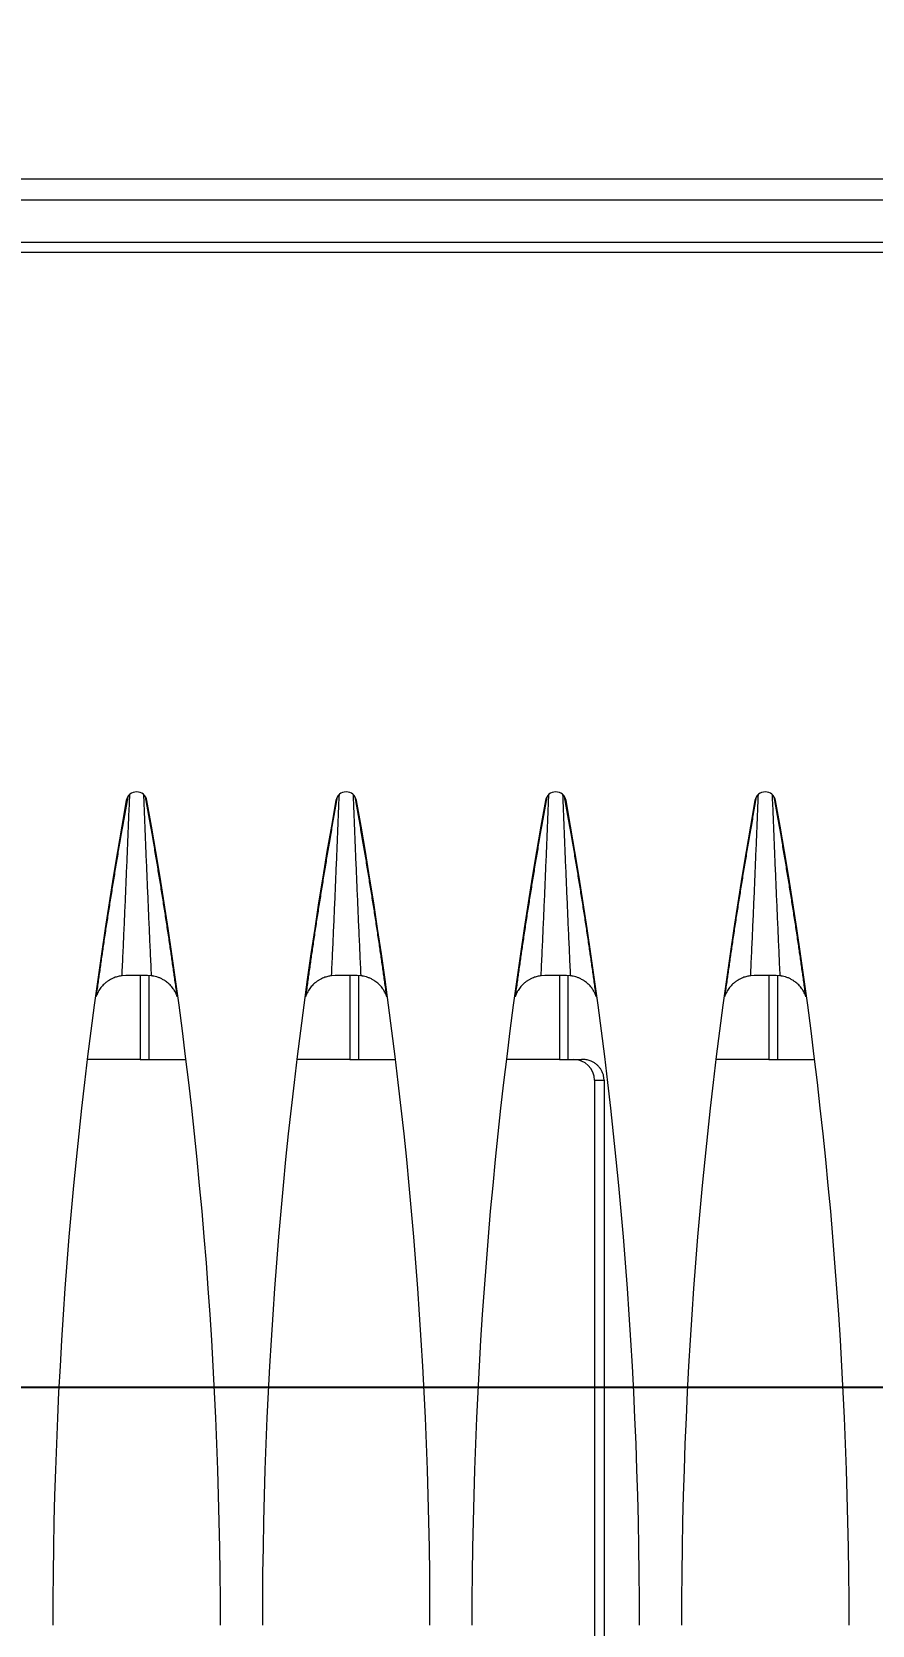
# Model space of a CAD drawing. Header units: metres. Extents: x -101133.8 to -101066.7, y -24899.3 to -24824.7.
# Drawn here: x -101102.4843 to -101102.4442, y -24845.373 to -24845.297 of the extents above; entities that cross this region are included whole.
import ezdxf

# ---------------------------------------------------------------- set-up
doc = ezdxf.new("R2010")
doc.units = ezdxf.units.M
doc.header["$LTSCALE"] = 0.2
doc.header["$PDSIZE"] = -5
doc.layers.add('CMT-COTATION DIVERS', color=1, linetype='Continuous')
doc.layers.add('CMT-CVC-MATERIEL', color=30, linetype='Continuous')
doc.styles.get("Standard").update_dxf_attribs({"font": 'arial.ttf'})
doc.dimstyles.get("Standard").update_dxf_attribs({"dimtxt": 0.18, "dimasz": 0.18, "dimexe": 0.18, "dimexo": 0.0625, "dimgap": 0.09, "dimtad": 0, "dimtih": 1, "dimtoh": 1, "dimdec": 4, "dimzin": 0, "dimdsep": 46, "dimtxsty": 'Standard', "dimcen": 0.09, "dimadec": 0, "dimazin": 0, "dimtfac": 1, "dimtdec": 4, "dimtofl": 0, "dimtmove": 0, "dimatfit": 3, "dimfxl": 1, "dimtolj": 1, "dimtzin": 0, "dimarcsym": 0})

# ---------------------------------------------------------------- blocks, each defined once
blk = doc.blocks.new('Cassette 600x600')
at = {"linetype": 'Continuous', "lineweight": 13}
for p, q in [((-20078.23, 72.805), (-20078.23, 443.205)), ((-20077.73, 443.205), (-20077.73, 72.805)), ((-20075.73, 104.505), (-20075.73, 411.505)), ((-20074.73, 104.505), (-20074.73, 411.505)), ((-20116.73, 362.832), (-20116.73, 365.361)), ((-20112.23, 364.73), (-20112.23, 364.764)), ((-20112.73, 363.527), (-20112.74, 363.7)), ((-20105.73, 363.702), (-20105.73, 363.736)), ((-20112.73, 362.832), (-20116.73, 362.832)), ((-20116.73, 362.832), (-20116.73, 362.421)), ((-20116.73, 362.421), (-20116.73, 360.649)), ((-20112.733, 362.421), (-20116.73, 362.421)), ((-20112.74, 362.31), (-20112.73, 362.483)), ((-20105.73, 362.274), (-20105.73, 362.308)), ((-20112.23, 361.246), (-20112.23, 361.28)), ((-20116.73, 352.832), (-20116.73, 355.361)), ((-20112.23, 354.73), (-20112.23, 354.764)), ((-20112.73, 353.527), (-20112.74, 353.7)), ((-20105.73, 353.702), (-20105.73, 353.736)), ((-20112.73, 352.832), (-20116.73, 352.832)), ((-20116.73, 352.832), (-20116.73, 352.421)), ((-20116.73, 352.421), (-20116.73, 350.649)), ((-20112.733, 352.421), (-20116.73, 352.421)), ((-20112.74, 352.31), (-20112.73, 352.483)), ((-20105.73, 352.274), (-20105.73, 352.308)), ((-20112.23, 351.246), (-20112.23, 351.28)), ((-20116.73, 342.832), (-20116.73, 345.361)), ((-20112.23, 344.73), (-20112.23, 344.764)), ((-20112.73, 343.527), (-20112.74, 343.7)), ((-20105.73, 343.702), (-20105.73, 343.736)), ((-20112.73, 342.832), (-20116.73, 342.832)), ((-20116.73, 342.832), (-20116.73, 342.421)), ((-20116.73, 342.421), (-20116.73, 341.768)), ((-20112.733, 342.421), (-20116.73, 342.421)), ((-20112.74, 342.31), (-20112.73, 342.483)), ((-20105.73, 342.274), (-20105.73, 342.308)), ((-20117.73, 341.155), (-20221.23, 341.155)), ((-20117.73, 340.695), (-20221.23, 340.695)), ((-20117.73, 341.155), (-20117.73, 340.695)), ((-20112.23, 341.246), (-20112.23, 341.28)), ((-20116.73, 332.832), (-20116.73, 335.361)), ((-20112.23, 334.73), (-20112.23, 334.764)), ((-20106.73, 333.87), (-20106.73, 333.907)), ((-20112.73, 333.527), (-20112.74, 333.7)), ((-20105.73, 333.702), (-20105.73, 333.736)), ((-20112.73, 332.832), (-20116.73, 332.832)), ((-20116.73, 332.832), (-20116.73, 332.421)), ((-20116.73, 332.421), (-20116.73, 330.649)), ((-20112.733, 332.421), (-20116.73, 332.421)), ((-20112.74, 332.31), (-20112.73, 332.483)), ((-20105.73, 332.274), (-20105.73, 332.308)), ((-20106.73, 332.103), (-20106.73, 332.14)), ((-20112.23, 331.246), (-20112.23, 331.28))]:
    blk.add_line(p, q, dxfattribs=at)
for centre, radius, start, end in [((-20143.73, 144.505), 222.5, 79.81251, 90), ((-20104.465, 363.005), 0.5, 280.18749, 79.81251), ((-20143.73, 581.505), 222.5, 270, 280.18749), ((-20143.73, 134.505), 222.5, 79.81251, 90), ((-20104.465, 353.005), 0.5, 280.18749, 79.81251), ((-20143.73, 571.505), 222.5, 270, 280.18749), ((-20143.73, 124.505), 222.5, 79.81251, 90), ((-20104.465, 343.005), 0.5, 280.18749, 79.81251), ((-20143.73, 561.505), 222.5, 270, 280.18749), ((-20143.73, 114.505), 222.5, 79.81251, 90), ((-20104.465, 333.005), 0.5, 280.18749, 79.81251), ((-20143.73, 551.505), 222.5, 270, 280.18749)]:
    blk.add_arc(centre, radius, start, end, dxfattribs=at)
blk.add_ellipse((-20117.73, 342.159), major_axis=(0, 1.004), ratio=0.996195, start_param=3.141593, end_param=4.712389, dxfattribs=at)
for points, knots in [([(-20104.205, 363.432), (-20104.323, 363.453), (-20104.442, 363.475), (-20104.56, 363.496), (-20104.678, 363.517), (-20104.795, 363.538), (-20104.916, 363.559), (-20105.036, 363.581), (-20105.16, 363.602), (-20105.271, 363.622), (-20105.383, 363.642), (-20105.483, 363.66), (-20105.627, 363.685), (-20105.816, 363.718), (-20106.081, 363.764), (-20106.326, 363.806), (-20106.571, 363.848), (-20106.796, 363.886), (-20107.026, 363.924), (-20107.256, 363.963), (-20107.492, 364.002), (-20107.726, 364.04), (-20107.96, 364.079), (-20108.193, 364.117), (-20108.426, 364.154), (-20108.659, 364.192), (-20108.893, 364.229), (-20109.127, 364.266), (-20109.361, 364.303), (-20109.595, 364.34), (-20109.828, 364.376), (-20110.06, 364.412), (-20110.292, 364.447), (-20110.529, 364.483), (-20110.766, 364.519), (-20111.009, 364.555), (-20111.231, 364.588), (-20111.452, 364.621), (-20111.652, 364.65), (-20111.858, 364.679), (-20112.064, 364.709), (-20112.275, 364.739), (-20112.485, 364.769), (-20112.695, 364.799), (-20112.904, 364.828), (-20113.113, 364.857), (-20113.322, 364.887), (-20113.531, 364.916), (-20113.74, 364.945)], [0, 0, 0, 0, 1, 1, 1, 2, 2, 2, 3, 3, 3, 4, 4, 4, 5, 5, 5, 6, 6, 6, 7, 7, 7, 8, 8, 8, 9, 9, 9, 10, 10, 10, 11, 11, 11, 12, 12, 12, 13, 13, 13, 14, 14, 14, 15, 15, 15, 16, 16, 16, 16]), ([(-20112.74, 363.7), (-20112.746, 363.731), (-20112.752, 363.762), (-20112.758, 363.793), (-20112.764, 363.824), (-20112.77, 363.855), (-20112.778, 363.886), (-20112.785, 363.918), (-20112.793, 363.949), (-20112.802, 363.979), (-20112.81, 364.009), (-20112.819, 364.037), (-20112.832, 364.071), (-20112.845, 364.106), (-20112.862, 364.148), (-20112.882, 364.187), (-20112.901, 364.227), (-20112.921, 364.265), (-20112.944, 364.301), (-20112.966, 364.338), (-20112.991, 364.375), (-20113.019, 364.413), (-20113.047, 364.45), (-20113.079, 364.49), (-20113.106, 364.52), (-20113.132, 364.551), (-20113.154, 364.574), (-20113.178, 364.598), (-20113.202, 364.622), (-20113.23, 364.648), (-20113.257, 364.671), (-20113.285, 364.695), (-20113.313, 364.717), (-20113.344, 364.74), (-20113.376, 364.762), (-20113.411, 364.785), (-20113.439, 364.802), (-20113.467, 364.819), (-20113.487, 364.829), (-20113.511, 364.841), (-20113.534, 364.853), (-20113.56, 364.866), (-20113.585, 364.878), (-20113.611, 364.889), (-20113.637, 364.901), (-20113.662, 364.912), (-20113.688, 364.923), (-20113.714, 364.934), (-20113.74, 364.945)], [0, 0, 0, 0, 1, 1, 1, 2, 2, 2, 3, 3, 3, 4, 4, 4, 5, 5, 5, 6, 6, 6, 7, 7, 7, 8, 8, 8, 9, 9, 9, 10, 10, 10, 11, 11, 11, 12, 12, 12, 13, 13, 13, 14, 14, 14, 15, 15, 15, 16, 16, 16, 16]), ([(-20112.74, 363.7), (-20112.379, 363.684), (-20112.018, 363.668), (-20111.657, 363.651), (-20111.296, 363.635), (-20110.935, 363.619), (-20110.574, 363.603), (-20110.213, 363.587), (-20109.853, 363.571), (-20109.492, 363.556), (-20109.131, 363.54), (-20108.77, 363.524), (-20108.409, 363.509), (-20108.049, 363.494), (-20107.688, 363.479), (-20107.328, 363.464), (-20106.968, 363.449), (-20106.608, 363.434), (-20106.247, 363.419), (-20105.887, 363.404), (-20105.527, 363.39), (-20105.166, 363.375), (-20104.806, 363.36), (-20104.446, 363.346), (-20104.086, 363.331)], [0, 0, 0, 0, 1, 1, 1, 2, 2, 2, 3, 3, 3, 4, 4, 4, 5, 5, 5, 6, 6, 6, 7, 7, 7, 8, 8, 8, 8]), ([(-20112.73, 362.483), (-20112.73, 362.503), (-20112.73, 362.524), (-20112.73, 362.544), (-20112.73, 362.565), (-20112.73, 362.585), (-20112.73, 362.606), (-20112.73, 362.627), (-20112.73, 362.648), (-20112.73, 362.669), (-20112.73, 362.69), (-20112.73, 362.711), (-20112.73, 362.733), (-20112.73, 362.755), (-20112.73, 362.777), (-20112.73, 362.799), (-20112.73, 362.822), (-20112.73, 362.844), (-20112.73, 362.867), (-20112.73, 362.89), (-20112.73, 362.912), (-20112.73, 362.935), (-20112.73, 362.958), (-20112.73, 362.981), (-20112.73, 363.004), (-20112.73, 363.028), (-20112.73, 363.051), (-20112.73, 363.074), (-20112.73, 363.097), (-20112.73, 363.119), (-20112.73, 363.142), (-20112.73, 363.165), (-20112.73, 363.188), (-20112.73, 363.21), (-20112.73, 363.232), (-20112.73, 363.254), (-20112.73, 363.276), (-20112.73, 363.298), (-20112.73, 363.319), (-20112.73, 363.341), (-20112.73, 363.362), (-20112.73, 363.383), (-20112.73, 363.404), (-20112.73, 363.425), (-20112.73, 363.445), (-20112.73, 363.466), (-20112.73, 363.486), (-20112.73, 363.507), (-20112.73, 363.527)], [0, 0, 0, 0, 1, 1, 1, 2, 2, 2, 3, 3, 3, 4, 4, 4, 5, 5, 5, 6, 6, 6, 7, 7, 7, 8, 8, 8, 9, 9, 9, 10, 10, 10, 11, 11, 11, 12, 12, 12, 13, 13, 13, 14, 14, 14, 15, 15, 15, 16, 16, 16, 16]), ([(-20113.74, 361.065), (-20113.531, 361.094), (-20113.322, 361.124), (-20113.113, 361.153), (-20112.904, 361.182), (-20112.695, 361.212), (-20112.485, 361.241), (-20112.275, 361.271), (-20112.064, 361.301), (-20111.858, 361.331), (-20111.652, 361.361), (-20111.452, 361.39), (-20111.231, 361.422), (-20111.009, 361.455), (-20110.766, 361.491), (-20110.529, 361.527), (-20110.292, 361.563), (-20110.06, 361.598), (-20109.828, 361.634), (-20109.595, 361.67), (-20109.361, 361.707), (-20109.127, 361.744), (-20108.893, 361.781), (-20108.659, 361.818), (-20108.426, 361.856), (-20108.193, 361.894), (-20107.96, 361.931), (-20107.726, 361.97), (-20107.492, 362.008), (-20107.256, 362.048), (-20107.026, 362.086), (-20106.796, 362.125), (-20106.571, 362.163), (-20106.326, 362.204), (-20106.081, 362.246), (-20105.816, 362.292), (-20105.627, 362.325), (-20105.483, 362.351), (-20105.383, 362.368), (-20105.271, 362.388), (-20105.16, 362.408), (-20105.036, 362.43), (-20104.916, 362.451), (-20104.795, 362.473), (-20104.678, 362.493), (-20104.56, 362.515), (-20104.442, 362.536), (-20104.323, 362.557), (-20104.205, 362.578)], [0, 0, 0, 0, 1, 1, 1, 2, 2, 2, 3, 3, 3, 4, 4, 4, 5, 5, 5, 6, 6, 6, 7, 7, 7, 8, 8, 8, 9, 9, 9, 10, 10, 10, 11, 11, 11, 12, 12, 12, 13, 13, 13, 14, 14, 14, 15, 15, 15, 16, 16, 16, 16]), ([(-20113.74, 361.065), (-20113.732, 361.068), (-20113.724, 361.071), (-20113.717, 361.074), (-20113.709, 361.077), (-20113.701, 361.08), (-20113.693, 361.083), (-20113.685, 361.086), (-20113.677, 361.089), (-20113.669, 361.092), (-20113.662, 361.095), (-20113.655, 361.097), (-20113.646, 361.101), (-20113.623, 361.111), (-20113.589, 361.126), (-20113.558, 361.141), (-20113.528, 361.156), (-20113.502, 361.17), (-20113.475, 361.186), (-20113.448, 361.202), (-20113.421, 361.219), (-20113.397, 361.235), (-20113.372, 361.251), (-20113.351, 361.266), (-20113.322, 361.288), (-20113.294, 361.311), (-20113.258, 361.34), (-20113.226, 361.368), (-20113.194, 361.397), (-20113.167, 361.424), (-20113.139, 361.453), (-20113.112, 361.483), (-20113.085, 361.514), (-20113.061, 361.543), (-20113.038, 361.571), (-20113.018, 361.598), (-20112.992, 361.635), (-20112.967, 361.672), (-20112.937, 361.72), (-20112.911, 361.767), (-20112.886, 361.813), (-20112.865, 361.857), (-20112.846, 361.902), (-20112.827, 361.946), (-20112.811, 361.99), (-20112.796, 362.039), (-20112.781, 362.088), (-20112.768, 362.142), (-20112.761, 362.178), (-20112.759, 362.19), (-20112.757, 362.2), (-20112.755, 362.211), (-20112.753, 362.221), (-20112.751, 362.233), (-20112.75, 362.244), (-20112.748, 362.255), (-20112.746, 362.266), (-20112.745, 362.277), (-20112.743, 362.288), (-20112.741, 362.299), (-20112.74, 362.31)], [0, 0, 0, 0, 1, 1, 1, 2, 2, 2, 3, 3, 3, 4, 4, 4, 5, 5, 5, 6, 6, 6, 7, 7, 7, 8, 8, 8, 9, 9, 9, 10, 10, 10, 11, 11, 11, 12, 12, 12, 13, 13, 13, 14, 14, 14, 15, 15, 15, 16, 16, 16, 17, 17, 17, 18, 18, 18, 19, 19, 19, 20, 20, 20, 20]), ([(-20104.086, 362.679), (-20104.446, 362.664), (-20104.806, 362.65), (-20105.166, 362.635), (-20105.527, 362.621), (-20105.887, 362.606), (-20106.247, 362.591), (-20106.608, 362.576), (-20106.968, 362.562), (-20107.328, 362.547), (-20107.688, 362.532), (-20108.049, 362.517), (-20108.409, 362.501), (-20108.77, 362.486), (-20109.131, 362.47), (-20109.492, 362.454), (-20109.853, 362.439), (-20110.213, 362.423), (-20110.574, 362.407), (-20110.935, 362.391), (-20111.296, 362.375), (-20111.657, 362.359), (-20112.018, 362.343), (-20112.379, 362.327), (-20112.74, 362.31)], [0, 0, 0, 0, 1, 1, 1, 2, 2, 2, 3, 3, 3, 4, 4, 4, 5, 5, 5, 6, 6, 6, 7, 7, 7, 8, 8, 8, 8]), ([(-20104.205, 353.432), (-20104.323, 353.453), (-20104.442, 353.475), (-20104.56, 353.496), (-20104.678, 353.517), (-20104.795, 353.538), (-20104.916, 353.559), (-20105.036, 353.581), (-20105.16, 353.602), (-20105.271, 353.622), (-20105.383, 353.642), (-20105.483, 353.66), (-20105.627, 353.685), (-20105.816, 353.718), (-20106.081, 353.764), (-20106.326, 353.806), (-20106.571, 353.848), (-20106.796, 353.886), (-20107.026, 353.924), (-20107.256, 353.963), (-20107.492, 354.002), (-20107.726, 354.04), (-20107.96, 354.079), (-20108.193, 354.117), (-20108.426, 354.154), (-20108.659, 354.192), (-20108.893, 354.229), (-20109.127, 354.266), (-20109.361, 354.303), (-20109.595, 354.34), (-20109.828, 354.376), (-20110.06, 354.412), (-20110.292, 354.447), (-20110.529, 354.483), (-20110.766, 354.519), (-20111.009, 354.555), (-20111.231, 354.588), (-20111.452, 354.621), (-20111.652, 354.65), (-20111.858, 354.679), (-20112.064, 354.709), (-20112.275, 354.739), (-20112.485, 354.769), (-20112.695, 354.799), (-20112.904, 354.828), (-20113.113, 354.857), (-20113.322, 354.887), (-20113.531, 354.916), (-20113.74, 354.945)], [0, 0, 0, 0, 1, 1, 1, 2, 2, 2, 3, 3, 3, 4, 4, 4, 5, 5, 5, 6, 6, 6, 7, 7, 7, 8, 8, 8, 9, 9, 9, 10, 10, 10, 11, 11, 11, 12, 12, 12, 13, 13, 13, 14, 14, 14, 15, 15, 15, 16, 16, 16, 16]), ([(-20112.74, 353.7), (-20112.746, 353.731), (-20112.752, 353.762), (-20112.758, 353.793), (-20112.764, 353.824), (-20112.77, 353.855), (-20112.778, 353.886), (-20112.785, 353.918), (-20112.793, 353.949), (-20112.802, 353.979), (-20112.81, 354.009), (-20112.819, 354.037), (-20112.832, 354.071), (-20112.845, 354.106), (-20112.862, 354.148), (-20112.882, 354.187), (-20112.901, 354.227), (-20112.921, 354.265), (-20112.944, 354.302), (-20112.966, 354.338), (-20112.991, 354.375), (-20113.019, 354.413), (-20113.047, 354.45), (-20113.079, 354.49), (-20113.106, 354.52), (-20113.132, 354.551), (-20113.154, 354.574), (-20113.178, 354.598), (-20113.202, 354.622), (-20113.23, 354.648), (-20113.257, 354.671), (-20113.285, 354.695), (-20113.313, 354.717), (-20113.344, 354.74), (-20113.376, 354.762), (-20113.411, 354.785), (-20113.439, 354.802), (-20113.467, 354.819), (-20113.487, 354.829), (-20113.511, 354.841), (-20113.534, 354.853), (-20113.56, 354.866), (-20113.585, 354.878), (-20113.611, 354.889), (-20113.637, 354.901), (-20113.662, 354.912), (-20113.688, 354.923), (-20113.714, 354.934), (-20113.74, 354.945)], [0, 0, 0, 0, 1, 1, 1, 2, 2, 2, 3, 3, 3, 4, 4, 4, 5, 5, 5, 6, 6, 6, 7, 7, 7, 8, 8, 8, 9, 9, 9, 10, 10, 10, 11, 11, 11, 12, 12, 12, 13, 13, 13, 14, 14, 14, 15, 15, 15, 16, 16, 16, 16]), ([(-20112.74, 353.7), (-20112.379, 353.684), (-20112.018, 353.668), (-20111.657, 353.651), (-20111.296, 353.635), (-20110.935, 353.619), (-20110.574, 353.603), (-20110.213, 353.587), (-20109.853, 353.571), (-20109.492, 353.556), (-20109.131, 353.54), (-20108.77, 353.524), (-20108.409, 353.509), (-20108.049, 353.494), (-20107.688, 353.479), (-20107.328, 353.464), (-20106.968, 353.449), (-20106.608, 353.434), (-20106.247, 353.419), (-20105.887, 353.404), (-20105.527, 353.39), (-20105.166, 353.375), (-20104.806, 353.36), (-20104.446, 353.346), (-20104.086, 353.331)], [0, 0, 0, 0, 1, 1, 1, 2, 2, 2, 3, 3, 3, 4, 4, 4, 5, 5, 5, 6, 6, 6, 7, 7, 7, 8, 8, 8, 8]), ([(-20112.73, 352.483), (-20112.73, 352.503), (-20112.73, 352.524), (-20112.73, 352.544), (-20112.73, 352.565), (-20112.73, 352.585), (-20112.73, 352.606), (-20112.73, 352.627), (-20112.73, 352.648), (-20112.73, 352.669), (-20112.73, 352.69), (-20112.73, 352.711), (-20112.73, 352.733), (-20112.73, 352.755), (-20112.73, 352.777), (-20112.73, 352.799), (-20112.73, 352.822), (-20112.73, 352.844), (-20112.73, 352.867), (-20112.73, 352.89), (-20112.73, 352.912), (-20112.73, 352.935), (-20112.73, 352.958), (-20112.73, 352.981), (-20112.73, 353.004), (-20112.73, 353.028), (-20112.73, 353.051), (-20112.73, 353.074), (-20112.73, 353.097), (-20112.73, 353.119), (-20112.73, 353.142), (-20112.73, 353.165), (-20112.73, 353.188), (-20112.73, 353.21), (-20112.73, 353.232), (-20112.73, 353.254), (-20112.73, 353.276), (-20112.73, 353.298), (-20112.73, 353.319), (-20112.73, 353.341), (-20112.73, 353.362), (-20112.73, 353.383), (-20112.73, 353.404), (-20112.73, 353.425), (-20112.73, 353.445), (-20112.73, 353.466), (-20112.73, 353.486), (-20112.73, 353.507), (-20112.73, 353.527)], [0, 0, 0, 0, 1, 1, 1, 2, 2, 2, 3, 3, 3, 4, 4, 4, 5, 5, 5, 6, 6, 6, 7, 7, 7, 8, 8, 8, 9, 9, 9, 10, 10, 10, 11, 11, 11, 12, 12, 12, 13, 13, 13, 14, 14, 14, 15, 15, 15, 16, 16, 16, 16]), ([(-20113.74, 351.065), (-20113.531, 351.094), (-20113.322, 351.124), (-20113.113, 351.153), (-20112.904, 351.182), (-20112.695, 351.212), (-20112.485, 351.241), (-20112.275, 351.271), (-20112.064, 351.301), (-20111.858, 351.331), (-20111.652, 351.361), (-20111.452, 351.39), (-20111.231, 351.422), (-20111.009, 351.455), (-20110.766, 351.491), (-20110.529, 351.527), (-20110.292, 351.563), (-20110.06, 351.598), (-20109.828, 351.634), (-20109.595, 351.67), (-20109.361, 351.707), (-20109.127, 351.744), (-20108.893, 351.781), (-20108.659, 351.818), (-20108.426, 351.856), (-20108.193, 351.894), (-20107.96, 351.931), (-20107.726, 351.97), (-20107.492, 352.008), (-20107.256, 352.048), (-20107.026, 352.086), (-20106.796, 352.125), (-20106.571, 352.163), (-20106.326, 352.204), (-20106.081, 352.246), (-20105.816, 352.292), (-20105.627, 352.325), (-20105.483, 352.351), (-20105.383, 352.368), (-20105.271, 352.388), (-20105.16, 352.408), (-20105.036, 352.43), (-20104.916, 352.451), (-20104.795, 352.473), (-20104.678, 352.493), (-20104.56, 352.515), (-20104.442, 352.536), (-20104.323, 352.557), (-20104.205, 352.578)], [0, 0, 0, 0, 1, 1, 1, 2, 2, 2, 3, 3, 3, 4, 4, 4, 5, 5, 5, 6, 6, 6, 7, 7, 7, 8, 8, 8, 9, 9, 9, 10, 10, 10, 11, 11, 11, 12, 12, 12, 13, 13, 13, 14, 14, 14, 15, 15, 15, 16, 16, 16, 16]), ([(-20113.74, 351.065), (-20113.732, 351.068), (-20113.724, 351.071), (-20113.717, 351.074), (-20113.709, 351.077), (-20113.701, 351.08), (-20113.693, 351.083), (-20113.685, 351.086), (-20113.677, 351.089), (-20113.669, 351.092), (-20113.662, 351.095), (-20113.655, 351.097), (-20113.646, 351.101), (-20113.623, 351.111), (-20113.589, 351.126), (-20113.558, 351.141), (-20113.528, 351.156), (-20113.502, 351.17), (-20113.475, 351.186), (-20113.448, 351.202), (-20113.421, 351.219), (-20113.397, 351.235), (-20113.372, 351.251), (-20113.351, 351.266), (-20113.322, 351.288), (-20113.294, 351.311), (-20113.258, 351.34), (-20113.226, 351.368), (-20113.194, 351.397), (-20113.167, 351.424), (-20113.139, 351.453), (-20113.112, 351.483), (-20113.085, 351.514), (-20113.061, 351.543), (-20113.038, 351.571), (-20113.018, 351.598), (-20112.992, 351.635), (-20112.967, 351.672), (-20112.937, 351.72), (-20112.911, 351.767), (-20112.886, 351.813), (-20112.865, 351.857), (-20112.846, 351.902), (-20112.827, 351.946), (-20112.811, 351.99), (-20112.796, 352.039), (-20112.781, 352.088), (-20112.768, 352.142), (-20112.761, 352.178), (-20112.759, 352.19), (-20112.757, 352.2), (-20112.755, 352.211), (-20112.753, 352.221), (-20112.751, 352.233), (-20112.75, 352.244), (-20112.748, 352.255), (-20112.746, 352.266), (-20112.745, 352.277), (-20112.743, 352.288), (-20112.741, 352.299), (-20112.74, 352.31)], [0, 0, 0, 0, 1, 1, 1, 2, 2, 2, 3, 3, 3, 4, 4, 4, 5, 5, 5, 6, 6, 6, 7, 7, 7, 8, 8, 8, 9, 9, 9, 10, 10, 10, 11, 11, 11, 12, 12, 12, 13, 13, 13, 14, 14, 14, 15, 15, 15, 16, 16, 16, 17, 17, 17, 18, 18, 18, 19, 19, 19, 20, 20, 20, 20]), ([(-20104.086, 352.679), (-20104.446, 352.664), (-20104.806, 352.65), (-20105.166, 352.635), (-20105.527, 352.621), (-20105.887, 352.606), (-20106.247, 352.591), (-20106.608, 352.576), (-20106.968, 352.562), (-20107.328, 352.547), (-20107.688, 352.532), (-20108.049, 352.517), (-20108.409, 352.501), (-20108.77, 352.486), (-20109.131, 352.47), (-20109.492, 352.454), (-20109.853, 352.439), (-20110.213, 352.423), (-20110.574, 352.407), (-20110.935, 352.391), (-20111.296, 352.375), (-20111.657, 352.359), (-20112.018, 352.343), (-20112.379, 352.327), (-20112.74, 352.31)], [0, 0, 0, 0, 1, 1, 1, 2, 2, 2, 3, 3, 3, 4, 4, 4, 5, 5, 5, 6, 6, 6, 7, 7, 7, 8, 8, 8, 8]), ([(-20104.205, 343.432), (-20104.323, 343.453), (-20104.442, 343.475), (-20104.56, 343.496), (-20104.678, 343.517), (-20104.795, 343.538), (-20104.916, 343.559), (-20105.036, 343.581), (-20105.16, 343.602), (-20105.271, 343.622), (-20105.383, 343.642), (-20105.483, 343.66), (-20105.627, 343.685), (-20105.816, 343.718), (-20106.081, 343.764), (-20106.326, 343.806), (-20106.571, 343.848), (-20106.796, 343.886), (-20107.026, 343.924), (-20107.256, 343.963), (-20107.492, 344.002), (-20107.726, 344.04), (-20107.96, 344.079), (-20108.193, 344.117), (-20108.426, 344.154), (-20108.659, 344.192), (-20108.893, 344.229), (-20109.127, 344.266), (-20109.361, 344.303), (-20109.595, 344.34), (-20109.828, 344.376), (-20110.06, 344.412), (-20110.292, 344.447), (-20110.529, 344.483), (-20110.766, 344.519), (-20111.009, 344.555), (-20111.231, 344.588), (-20111.452, 344.621), (-20111.652, 344.65), (-20111.858, 344.679), (-20112.064, 344.709), (-20112.275, 344.739), (-20112.485, 344.769), (-20112.695, 344.799), (-20112.904, 344.828), (-20113.113, 344.857), (-20113.322, 344.887), (-20113.531, 344.916), (-20113.74, 344.945)], [0, 0, 0, 0, 1, 1, 1, 2, 2, 2, 3, 3, 3, 4, 4, 4, 5, 5, 5, 6, 6, 6, 7, 7, 7, 8, 8, 8, 9, 9, 9, 10, 10, 10, 11, 11, 11, 12, 12, 12, 13, 13, 13, 14, 14, 14, 15, 15, 15, 16, 16, 16, 16]), ([(-20112.74, 343.7), (-20112.746, 343.731), (-20112.752, 343.762), (-20112.758, 343.793), (-20112.764, 343.824), (-20112.77, 343.855), (-20112.778, 343.886), (-20112.785, 343.918), (-20112.793, 343.949), (-20112.802, 343.979), (-20112.81, 344.009), (-20112.819, 344.037), (-20112.832, 344.071), (-20112.845, 344.106), (-20112.862, 344.148), (-20112.882, 344.187), (-20112.901, 344.227), (-20112.921, 344.265), (-20112.944, 344.302), (-20112.966, 344.338), (-20112.991, 344.375), (-20113.019, 344.413), (-20113.047, 344.45), (-20113.079, 344.49), (-20113.106, 344.52), (-20113.132, 344.551), (-20113.154, 344.574), (-20113.178, 344.598), (-20113.202, 344.622), (-20113.23, 344.648), (-20113.257, 344.671), (-20113.285, 344.695), (-20113.313, 344.717), (-20113.344, 344.74), (-20113.376, 344.762), (-20113.411, 344.785), (-20113.439, 344.802), (-20113.467, 344.819), (-20113.487, 344.829), (-20113.511, 344.841), (-20113.534, 344.853), (-20113.56, 344.866), (-20113.585, 344.878), (-20113.611, 344.889), (-20113.637, 344.901), (-20113.662, 344.912), (-20113.688, 344.923), (-20113.714, 344.934), (-20113.74, 344.945)], [0, 0, 0, 0, 1, 1, 1, 2, 2, 2, 3, 3, 3, 4, 4, 4, 5, 5, 5, 6, 6, 6, 7, 7, 7, 8, 8, 8, 9, 9, 9, 10, 10, 10, 11, 11, 11, 12, 12, 12, 13, 13, 13, 14, 14, 14, 15, 15, 15, 16, 16, 16, 16]), ([(-20112.74, 343.7), (-20112.379, 343.684), (-20112.018, 343.668), (-20111.657, 343.651), (-20111.296, 343.635), (-20110.935, 343.619), (-20110.574, 343.603), (-20110.213, 343.587), (-20109.853, 343.571), (-20109.492, 343.556), (-20109.131, 343.54), (-20108.77, 343.524), (-20108.409, 343.509), (-20108.049, 343.494), (-20107.688, 343.479), (-20107.328, 343.464), (-20106.968, 343.449), (-20106.608, 343.434), (-20106.247, 343.419), (-20105.887, 343.404), (-20105.527, 343.39), (-20105.166, 343.375), (-20104.806, 343.36), (-20104.446, 343.346), (-20104.086, 343.331)], [0, 0, 0, 0, 1, 1, 1, 2, 2, 2, 3, 3, 3, 4, 4, 4, 5, 5, 5, 6, 6, 6, 7, 7, 7, 8, 8, 8, 8]), ([(-20112.73, 342.483), (-20112.73, 342.503), (-20112.73, 342.524), (-20112.73, 342.544), (-20112.73, 342.565), (-20112.73, 342.585), (-20112.73, 342.606), (-20112.73, 342.627), (-20112.73, 342.648), (-20112.73, 342.669), (-20112.73, 342.69), (-20112.73, 342.711), (-20112.73, 342.733), (-20112.73, 342.755), (-20112.73, 342.777), (-20112.73, 342.799), (-20112.73, 342.822), (-20112.73, 342.844), (-20112.73, 342.867), (-20112.73, 342.89), (-20112.73, 342.912), (-20112.73, 342.935), (-20112.73, 342.958), (-20112.73, 342.981), (-20112.73, 343.004), (-20112.73, 343.028), (-20112.73, 343.051), (-20112.73, 343.074), (-20112.73, 343.097), (-20112.73, 343.119), (-20112.73, 343.142), (-20112.73, 343.165), (-20112.73, 343.188), (-20112.73, 343.21), (-20112.73, 343.232), (-20112.73, 343.254), (-20112.73, 343.276), (-20112.73, 343.298), (-20112.73, 343.319), (-20112.73, 343.341), (-20112.73, 343.362), (-20112.73, 343.383), (-20112.73, 343.404), (-20112.73, 343.425), (-20112.73, 343.445), (-20112.73, 343.466), (-20112.73, 343.486), (-20112.73, 343.507), (-20112.73, 343.527)], [0, 0, 0, 0, 1, 1, 1, 2, 2, 2, 3, 3, 3, 4, 4, 4, 5, 5, 5, 6, 6, 6, 7, 7, 7, 8, 8, 8, 9, 9, 9, 10, 10, 10, 11, 11, 11, 12, 12, 12, 13, 13, 13, 14, 14, 14, 15, 15, 15, 16, 16, 16, 16]), ([(-20113.74, 341.065), (-20113.531, 341.094), (-20113.322, 341.124), (-20113.113, 341.153), (-20112.904, 341.182), (-20112.695, 341.212), (-20112.485, 341.241), (-20112.275, 341.271), (-20112.064, 341.301), (-20111.858, 341.331), (-20111.652, 341.361), (-20111.452, 341.39), (-20111.231, 341.422), (-20111.009, 341.455), (-20110.766, 341.491), (-20110.529, 341.527), (-20110.292, 341.563), (-20110.06, 341.598), (-20109.828, 341.634), (-20109.595, 341.67), (-20109.361, 341.707), (-20109.127, 341.744), (-20108.893, 341.781), (-20108.659, 341.818), (-20108.426, 341.856), (-20108.193, 341.894), (-20107.96, 341.931), (-20107.726, 341.97), (-20107.492, 342.008), (-20107.256, 342.048), (-20107.026, 342.086), (-20106.796, 342.125), (-20106.571, 342.163), (-20106.326, 342.204), (-20106.081, 342.246), (-20105.816, 342.292), (-20105.627, 342.325), (-20105.483, 342.351), (-20105.383, 342.368), (-20105.271, 342.388), (-20105.16, 342.408), (-20105.036, 342.43), (-20104.916, 342.451), (-20104.795, 342.473), (-20104.678, 342.493), (-20104.56, 342.515), (-20104.442, 342.536), (-20104.323, 342.557), (-20104.205, 342.578)], [0, 0, 0, 0, 1, 1, 1, 2, 2, 2, 3, 3, 3, 4, 4, 4, 5, 5, 5, 6, 6, 6, 7, 7, 7, 8, 8, 8, 9, 9, 9, 10, 10, 10, 11, 11, 11, 12, 12, 12, 13, 13, 13, 14, 14, 14, 15, 15, 15, 16, 16, 16, 16]), ([(-20113.74, 341.065), (-20113.732, 341.068), (-20113.724, 341.071), (-20113.717, 341.074), (-20113.709, 341.077), (-20113.701, 341.08), (-20113.693, 341.083), (-20113.685, 341.086), (-20113.677, 341.089), (-20113.669, 341.092), (-20113.662, 341.095), (-20113.655, 341.098), (-20113.646, 341.101), (-20113.623, 341.111), (-20113.589, 341.126), (-20113.558, 341.141), (-20113.528, 341.156), (-20113.502, 341.17), (-20113.475, 341.186), (-20113.448, 341.202), (-20113.421, 341.219), (-20113.397, 341.235), (-20113.372, 341.251), (-20113.351, 341.266), (-20113.322, 341.288), (-20113.294, 341.311), (-20113.258, 341.34), (-20113.226, 341.368), (-20113.194, 341.397), (-20113.167, 341.424), (-20113.139, 341.453), (-20113.112, 341.483), (-20113.085, 341.514), (-20113.061, 341.543), (-20113.038, 341.571), (-20113.018, 341.598), (-20112.992, 341.635), (-20112.967, 341.672), (-20112.937, 341.72), (-20112.911, 341.767), (-20112.886, 341.813), (-20112.865, 341.857), (-20112.846, 341.902), (-20112.827, 341.946), (-20112.811, 341.99), (-20112.796, 342.039), (-20112.781, 342.088), (-20112.768, 342.142), (-20112.761, 342.178), (-20112.759, 342.19), (-20112.757, 342.2), (-20112.755, 342.211), (-20112.753, 342.221), (-20112.751, 342.233), (-20112.75, 342.244), (-20112.748, 342.255), (-20112.746, 342.266), (-20112.745, 342.277), (-20112.743, 342.288), (-20112.741, 342.299), (-20112.74, 342.31)], [0, 0, 0, 0, 1, 1, 1, 2, 2, 2, 3, 3, 3, 4, 4, 4, 5, 5, 5, 6, 6, 6, 7, 7, 7, 8, 8, 8, 9, 9, 9, 10, 10, 10, 11, 11, 11, 12, 12, 12, 13, 13, 13, 14, 14, 14, 15, 15, 15, 16, 16, 16, 17, 17, 17, 18, 18, 18, 19, 19, 19, 20, 20, 20, 20]), ([(-20104.086, 342.679), (-20104.446, 342.664), (-20104.806, 342.65), (-20105.166, 342.635), (-20105.527, 342.621), (-20105.887, 342.606), (-20106.247, 342.591), (-20106.608, 342.576), (-20106.968, 342.562), (-20107.328, 342.547), (-20107.688, 342.532), (-20108.049, 342.517), (-20108.409, 342.501), (-20108.77, 342.486), (-20109.131, 342.47), (-20109.492, 342.454), (-20109.853, 342.439), (-20110.213, 342.423), (-20110.574, 342.407), (-20110.935, 342.391), (-20111.296, 342.375), (-20111.657, 342.359), (-20112.018, 342.343), (-20112.379, 342.327), (-20112.74, 342.31)], [0, 0, 0, 0, 1, 1, 1, 2, 2, 2, 3, 3, 3, 4, 4, 4, 5, 5, 5, 6, 6, 6, 7, 7, 7, 8, 8, 8, 8]), ([(-20117.73, 340.695), (-20117.705, 340.698), (-20117.68, 340.7), (-20117.655, 340.703), (-20117.63, 340.705), (-20117.605, 340.708), (-20117.58, 340.712), (-20117.555, 340.715), (-20117.531, 340.719), (-20117.506, 340.724), (-20117.482, 340.729), (-20117.458, 340.735), (-20117.434, 340.742), (-20117.411, 340.749), (-20117.387, 340.757), (-20117.365, 340.767), (-20117.342, 340.776), (-20117.319, 340.786), (-20117.297, 340.797), (-20117.276, 340.808), (-20117.254, 340.82), (-20117.233, 340.833), (-20117.212, 340.846), (-20117.192, 340.859), (-20117.172, 340.873), (-20117.153, 340.887), (-20117.133, 340.902), (-20117.114, 340.918), (-20117.096, 340.933), (-20117.078, 340.949), (-20117.06, 340.966), (-20117.043, 340.982), (-20117.026, 340.999), (-20117.011, 341.016), (-20116.995, 341.033), (-20116.98, 341.05), (-20116.965, 341.069), (-20116.95, 341.088), (-20116.935, 341.108), (-20116.921, 341.129), (-20116.907, 341.149), (-20116.895, 341.169), (-20116.882, 341.19), (-20116.87, 341.211), (-20116.859, 341.233), (-20116.849, 341.252), (-20116.839, 341.272), (-20116.831, 341.289), (-20116.82, 341.315), (-20116.809, 341.342), (-20116.795, 341.378), (-20116.784, 341.411), (-20116.773, 341.444), (-20116.765, 341.475), (-20116.758, 341.505), (-20116.752, 341.535), (-20116.746, 341.565), (-20116.742, 341.597), (-20116.737, 341.629), (-20116.734, 341.663), (-20116.733, 341.685), (-20116.732, 341.693), (-20116.732, 341.699), (-20116.732, 341.706), (-20116.731, 341.713), (-20116.731, 341.72), (-20116.731, 341.727), (-20116.731, 341.734), (-20116.73, 341.741), (-20116.73, 341.747), (-20116.73, 341.754), (-20116.73, 341.761), (-20116.73, 341.768)], [0, 0, 0, 0, 1, 1, 1, 2, 2, 2, 3, 3, 3, 4, 4, 4, 5, 5, 5, 6, 6, 6, 7, 7, 7, 8, 8, 8, 9, 9, 9, 10, 10, 10, 11, 11, 11, 12, 12, 12, 13, 13, 13, 14, 14, 14, 15, 15, 15, 16, 16, 16, 17, 17, 17, 18, 18, 18, 19, 19, 19, 20, 20, 20, 21, 21, 21, 22, 22, 22, 23, 23, 23, 24, 24, 24, 24]), ([(-20104.205, 333.432), (-20104.323, 333.453), (-20104.442, 333.475), (-20104.56, 333.496), (-20104.678, 333.517), (-20104.795, 333.538), (-20104.916, 333.559), (-20105.036, 333.581), (-20105.16, 333.602), (-20105.271, 333.622), (-20105.383, 333.642), (-20105.483, 333.66), (-20105.627, 333.685), (-20105.816, 333.718), (-20106.081, 333.764), (-20106.326, 333.806), (-20106.571, 333.848), (-20106.796, 333.886), (-20107.026, 333.924), (-20107.256, 333.963), (-20107.492, 334.002), (-20107.726, 334.04), (-20107.96, 334.079), (-20108.193, 334.117), (-20108.426, 334.154), (-20108.659, 334.192), (-20108.893, 334.229), (-20109.127, 334.266), (-20109.361, 334.303), (-20109.595, 334.34), (-20109.828, 334.376), (-20110.06, 334.412), (-20110.292, 334.447), (-20110.529, 334.483), (-20110.766, 334.519), (-20111.009, 334.555), (-20111.231, 334.588), (-20111.452, 334.621), (-20111.652, 334.65), (-20111.858, 334.679), (-20112.064, 334.709), (-20112.275, 334.739), (-20112.485, 334.769), (-20112.695, 334.799), (-20112.904, 334.828), (-20113.113, 334.857), (-20113.322, 334.887), (-20113.531, 334.916), (-20113.74, 334.945)], [0, 0, 0, 0, 1, 1, 1, 2, 2, 2, 3, 3, 3, 4, 4, 4, 5, 5, 5, 6, 6, 6, 7, 7, 7, 8, 8, 8, 9, 9, 9, 10, 10, 10, 11, 11, 11, 12, 12, 12, 13, 13, 13, 14, 14, 14, 15, 15, 15, 16, 16, 16, 16]), ([(-20112.74, 333.7), (-20112.746, 333.731), (-20112.752, 333.762), (-20112.758, 333.793), (-20112.764, 333.824), (-20112.77, 333.855), (-20112.778, 333.886), (-20112.785, 333.918), (-20112.793, 333.949), (-20112.802, 333.979), (-20112.81, 334.009), (-20112.819, 334.037), (-20112.832, 334.071), (-20112.845, 334.106), (-20112.862, 334.148), (-20112.882, 334.187), (-20112.901, 334.227), (-20112.921, 334.265), (-20112.944, 334.301), (-20112.966, 334.338), (-20112.991, 334.375), (-20113.019, 334.413), (-20113.047, 334.45), (-20113.079, 334.49), (-20113.106, 334.52), (-20113.132, 334.551), (-20113.154, 334.574), (-20113.178, 334.598), (-20113.202, 334.622), (-20113.23, 334.648), (-20113.257, 334.671), (-20113.285, 334.695), (-20113.313, 334.717), (-20113.344, 334.74), (-20113.376, 334.762), (-20113.411, 334.785), (-20113.439, 334.802), (-20113.467, 334.819), (-20113.487, 334.829), (-20113.511, 334.841), (-20113.534, 334.853), (-20113.56, 334.866), (-20113.585, 334.878), (-20113.611, 334.889), (-20113.637, 334.901), (-20113.662, 334.912), (-20113.688, 334.923), (-20113.714, 334.934), (-20113.74, 334.945)], [0, 0, 0, 0, 1, 1, 1, 2, 2, 2, 3, 3, 3, 4, 4, 4, 5, 5, 5, 6, 6, 6, 7, 7, 7, 8, 8, 8, 9, 9, 9, 10, 10, 10, 11, 11, 11, 12, 12, 12, 13, 13, 13, 14, 14, 14, 15, 15, 15, 16, 16, 16, 16]), ([(-20112.74, 333.7), (-20112.379, 333.684), (-20112.018, 333.668), (-20111.657, 333.651), (-20111.296, 333.635), (-20110.935, 333.619), (-20110.574, 333.603), (-20110.213, 333.587), (-20109.853, 333.571), (-20109.492, 333.556), (-20109.131, 333.54), (-20108.77, 333.524), (-20108.409, 333.509), (-20108.049, 333.494), (-20107.688, 333.479), (-20107.328, 333.464), (-20106.968, 333.449), (-20106.608, 333.434), (-20106.247, 333.419), (-20105.887, 333.404), (-20105.527, 333.39), (-20105.166, 333.375), (-20104.806, 333.36), (-20104.446, 333.346), (-20104.086, 333.331)], [0, 0, 0, 0, 1, 1, 1, 2, 2, 2, 3, 3, 3, 4, 4, 4, 5, 5, 5, 6, 6, 6, 7, 7, 7, 8, 8, 8, 8]), ([(-20112.73, 332.483), (-20112.73, 332.503), (-20112.73, 332.524), (-20112.73, 332.544), (-20112.73, 332.565), (-20112.73, 332.585), (-20112.73, 332.606), (-20112.73, 332.627), (-20112.73, 332.648), (-20112.73, 332.669), (-20112.73, 332.69), (-20112.73, 332.711), (-20112.73, 332.733), (-20112.73, 332.755), (-20112.73, 332.777), (-20112.73, 332.799), (-20112.73, 332.822), (-20112.73, 332.844), (-20112.73, 332.867), (-20112.73, 332.89), (-20112.73, 332.912), (-20112.73, 332.935), (-20112.73, 332.958), (-20112.73, 332.981), (-20112.73, 333.004), (-20112.73, 333.028), (-20112.73, 333.051), (-20112.73, 333.074), (-20112.73, 333.097), (-20112.73, 333.12), (-20112.73, 333.142), (-20112.73, 333.165), (-20112.73, 333.188), (-20112.73, 333.21), (-20112.73, 333.232), (-20112.73, 333.254), (-20112.73, 333.276), (-20112.73, 333.298), (-20112.73, 333.319), (-20112.73, 333.341), (-20112.73, 333.362), (-20112.73, 333.383), (-20112.73, 333.404), (-20112.73, 333.425), (-20112.73, 333.445), (-20112.73, 333.466), (-20112.73, 333.486), (-20112.73, 333.507), (-20112.73, 333.527)], [0, 0, 0, 0, 1, 1, 1, 2, 2, 2, 3, 3, 3, 4, 4, 4, 5, 5, 5, 6, 6, 6, 7, 7, 7, 8, 8, 8, 9, 9, 9, 10, 10, 10, 11, 11, 11, 12, 12, 12, 13, 13, 13, 14, 14, 14, 15, 15, 15, 16, 16, 16, 16]), ([(-20113.74, 331.065), (-20113.531, 331.094), (-20113.322, 331.124), (-20113.113, 331.153), (-20112.904, 331.182), (-20112.695, 331.212), (-20112.485, 331.241), (-20112.275, 331.271), (-20112.064, 331.301), (-20111.858, 331.331), (-20111.652, 331.361), (-20111.452, 331.39), (-20111.231, 331.422), (-20111.009, 331.455), (-20110.766, 331.491), (-20110.529, 331.527), (-20110.292, 331.563), (-20110.06, 331.598), (-20109.828, 331.634), (-20109.595, 331.67), (-20109.361, 331.707), (-20109.127, 331.744), (-20108.893, 331.781), (-20108.659, 331.818), (-20108.426, 331.856), (-20108.193, 331.894), (-20107.96, 331.931), (-20107.726, 331.97), (-20107.492, 332.008), (-20107.256, 332.048), (-20107.026, 332.086), (-20106.796, 332.125), (-20106.571, 332.163), (-20106.326, 332.204), (-20106.081, 332.246), (-20105.816, 332.292), (-20105.627, 332.325), (-20105.483, 332.351), (-20105.383, 332.368), (-20105.271, 332.388), (-20105.16, 332.408), (-20105.036, 332.43), (-20104.916, 332.451), (-20104.795, 332.473), (-20104.678, 332.493), (-20104.56, 332.515), (-20104.442, 332.536), (-20104.323, 332.557), (-20104.205, 332.578)], [0, 0, 0, 0, 1, 1, 1, 2, 2, 2, 3, 3, 3, 4, 4, 4, 5, 5, 5, 6, 6, 6, 7, 7, 7, 8, 8, 8, 9, 9, 9, 10, 10, 10, 11, 11, 11, 12, 12, 12, 13, 13, 13, 14, 14, 14, 15, 15, 15, 16, 16, 16, 16]), ([(-20113.74, 331.065), (-20113.732, 331.068), (-20113.724, 331.071), (-20113.717, 331.074), (-20113.709, 331.077), (-20113.701, 331.08), (-20113.693, 331.083), (-20113.685, 331.086), (-20113.677, 331.089), (-20113.669, 331.092), (-20113.662, 331.095), (-20113.655, 331.098), (-20113.646, 331.101), (-20113.623, 331.111), (-20113.589, 331.126), (-20113.558, 331.141), (-20113.528, 331.156), (-20113.502, 331.17), (-20113.475, 331.186), (-20113.448, 331.202), (-20113.421, 331.219), (-20113.397, 331.235), (-20113.372, 331.251), (-20113.351, 331.266), (-20113.322, 331.288), (-20113.294, 331.311), (-20113.258, 331.34), (-20113.226, 331.368), (-20113.194, 331.397), (-20113.167, 331.424), (-20113.139, 331.453), (-20113.112, 331.483), (-20113.085, 331.514), (-20113.061, 331.543), (-20113.038, 331.571), (-20113.018, 331.598), (-20112.992, 331.635), (-20112.967, 331.672), (-20112.937, 331.72), (-20112.911, 331.767), (-20112.886, 331.813), (-20112.865, 331.857), (-20112.846, 331.902), (-20112.827, 331.946), (-20112.811, 331.99), (-20112.796, 332.039), (-20112.781, 332.088), (-20112.768, 332.142), (-20112.761, 332.178), (-20112.759, 332.19), (-20112.757, 332.2), (-20112.755, 332.211), (-20112.753, 332.221), (-20112.751, 332.233), (-20112.75, 332.244), (-20112.748, 332.255), (-20112.746, 332.266), (-20112.745, 332.277), (-20112.743, 332.288), (-20112.741, 332.299), (-20112.74, 332.31)], [0, 0, 0, 0, 1, 1, 1, 2, 2, 2, 3, 3, 3, 4, 4, 4, 5, 5, 5, 6, 6, 6, 7, 7, 7, 8, 8, 8, 9, 9, 9, 10, 10, 10, 11, 11, 11, 12, 12, 12, 13, 13, 13, 14, 14, 14, 15, 15, 15, 16, 16, 16, 17, 17, 17, 18, 18, 18, 19, 19, 19, 20, 20, 20, 20]), ([(-20104.086, 332.679), (-20104.446, 332.664), (-20104.806, 332.65), (-20105.166, 332.635), (-20105.527, 332.621), (-20105.887, 332.606), (-20106.247, 332.591), (-20106.608, 332.576), (-20106.968, 332.562), (-20107.328, 332.547), (-20107.688, 332.532), (-20108.049, 332.516), (-20108.409, 332.501), (-20108.77, 332.486), (-20109.131, 332.47), (-20109.492, 332.454), (-20109.853, 332.439), (-20110.213, 332.423), (-20110.574, 332.407), (-20110.935, 332.391), (-20111.296, 332.375), (-20111.657, 332.359), (-20112.018, 332.343), (-20112.379, 332.327), (-20112.74, 332.31)], [0, 0, 0, 0, 1, 1, 1, 2, 2, 2, 3, 3, 3, 4, 4, 4, 5, 5, 5, 6, 6, 6, 7, 7, 7, 8, 8, 8, 8])]:
    blk.add_open_spline(points, degree=3, knots=knots, dxfattribs=at)
blk = doc.blocks.new('COT-45')
at = {"color": 0}
for p, q in [((0, -1), (0, 1)), ((-1, 0), (1, 0))]:
    blk.add_line(p, q, dxfattribs=at)
at = {"color": 0, "const_width": 0.4}
blk.add_lwpolyline([(-0.4419, -0.4419), (0.4419, 0.4419)], dxfattribs=at)
blk = doc.blocks.new('*D115')
at = {"layer": 'CMT-COTATION DIVERS', "color": 0, "lineweight": -2}
for p, q in [((-101104.272643, -24845.840081), (-101104.272643, -24844.528545)), ((-101102.471981, -24844.896592), (-101102.471981, -24844.528545)), ((-101104.247643, -24844.578545), (-101102.496981, -24844.578545))]:
    blk.add_line(p, q, dxfattribs=at)
at = {"layer": 'Defpoints', "color": 0, "lineweight": 15}
for p in [(-101102.471981, -24844.578545), (-101102.471981, -24844.926592), (-101104.272643, -24845.870081)]:
    blk.add_point(p, dxfattribs=at)
at = {"layer": 'CMT-COTATION DIVERS', "color": 0, "lineweight": -2, "xscale": 0.025, "yscale": 0.025, "zscale": 0.025, "rotation": 180}
blk.add_blockref('COT-45', (-101104.272643, -24844.578545), dxfattribs=at)
at = {"layer": 'CMT-COTATION DIVERS', "color": 0, "lineweight": -2, "xscale": 0.025, "yscale": 0.025, "zscale": 0.025}
blk.add_blockref('COT-45', (-101102.471981, -24844.578545), dxfattribs=at)
at = {"layer": 'CMT-COTATION DIVERS', "color": 0, "lineweight": 15, "insert": (-101103.372312, -24844.502752), "char_height": 0.075, "attachment_point": 5}
blk.add_mtext('\\A1;180', dxfattribs=at)
blk = doc.blocks.new('*D136')
at = {"layer": 'CMT-COTATION DIVERS', "color": 0, "lineweight": -2}
for p, q in [((-101104.569131, -24845.361654), (-101101.332678, -24845.361654)), ((-101101.382678, -24847.966186), (-101101.382678, -24845.386654)), ((-101101.830468, -24847.991186), (-101101.332678, -24847.991186))]:
    blk.add_line(p, q, dxfattribs=at)
at = {"layer": 'Defpoints', "color": 0, "lineweight": 15}
for p in [(-101104.599131, -24845.361654), (-101101.382678, -24845.361654), (-101101.860468, -24847.991186)]:
    blk.add_point(p, dxfattribs=at)
at = {"layer": 'CMT-COTATION DIVERS', "color": 0, "lineweight": -2, "xscale": 0.025, "yscale": 0.025, "zscale": 0.025}
for p, rotation in [((-101101.382678, -24845.361654), 90), ((-101101.382678, -24847.991186), 270)]:
    blk.add_blockref('COT-45', p, dxfattribs=dict(at, rotation=rotation))
at = {"layer": 'CMT-COTATION DIVERS', "color": 0, "lineweight": 15, "insert": (-101101.458496, -24846.67642), "char_height": 0.075, "attachment_point": 5, "rotation": 90}
blk.add_mtext('\\A1;263', dxfattribs=at)

msp = doc.modelspace()

# ---------------------------------------------------------------- block references
at = {"layer": 'CMT-CVC-MATERIEL', "xscale": 0.001, "yscale": 0.001, "zscale": 0.001, "rotation": 90}
msp.add_blockref('Cassette 600x600', (-101102.116291, -24825.229281), dxfattribs=at)

# ---------------------------------------------------------------- dimensions: what is measured, and where the dimension line sits
at = {"layer": 'CMT-COTATION DIVERS', "lineweight": 15}
dim = msp.add_linear_dim(base=(-101102.471981, -24844.578545), p1=(-101104.272643, -24845.870081), p2=(-101102.471981, -24844.926592), dimstyle='Standard', override={"dimscale": 0.05, "dimtxt": 1.5, "dimasz": 0.5, "dimexe": 1, "dimexo": 0.6, "dimgap": 0.75, "dimtad": 1, "dimtih": 0, "dimtoh": 0, "dimdec": 0, "dimlfac": 100, "dimblk": 'COT-45', "dimcen": 0, "dimadec": 2, "dimazin": 2, "dimtdec": 2, "dimtix": 1, "dimtmove": 1, "dimfrac": 1}, dxfattribs=at)
dim.commit()
dim.dimension.update_dxf_attribs({"geometry": '*D115', "text_midpoint": (-101103.372312, -24844.502752)})
dim = msp.add_linear_dim(base=(-101101.382678, -24845.361654), p1=(-101101.860468, -24847.991186), p2=(-101104.599131, -24845.361654), angle=90, dimstyle='Standard', override={"dimscale": 0.05, "dimtxt": 1.5, "dimasz": 0.5, "dimexe": 1, "dimexo": 0.6, "dimgap": 0.75, "dimtad": 1, "dimtih": 0, "dimtoh": 0, "dimdec": 0, "dimlfac": 100, "dimblk": 'COT-45', "dimcen": 0, "dimadec": 2, "dimazin": 2, "dimtdec": 2, "dimtix": 1, "dimtmove": 1, "dimfrac": 1}, dxfattribs=at)
dim.commit()
dim.dimension.update_dxf_attribs({"geometry": '*D136', "text_midpoint": (-101101.458496, -24846.67642)})

doc.saveas('drawing.dxf')
